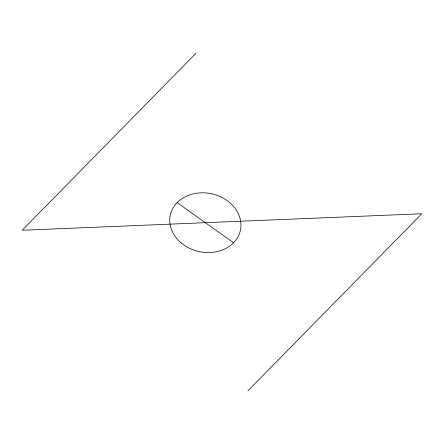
<?xml version="1.0" encoding="UTF-8"?>
<svg xmlns="http://www.w3.org/2000/svg" width="444" height="444" viewBox="0 0 444 444"><rect width="100%" height="100%" fill="white"/><g stroke="black" fill="none" stroke-linecap="round" stroke-linejoin="round"><path stroke-width="0.67" d="M196.059 53.202L22.2 230.253L421.8 213.747L247.941 390.798M177.134 202.619L233.566 242.757M181.296 243.029A35.875 29.565 12.2 0 0 240.126 231.463A35.875 29.565 12.2 0 0 194.633 193.567A35.875 29.565 12.2 0 0 181.296 243.029"/></g></svg>
